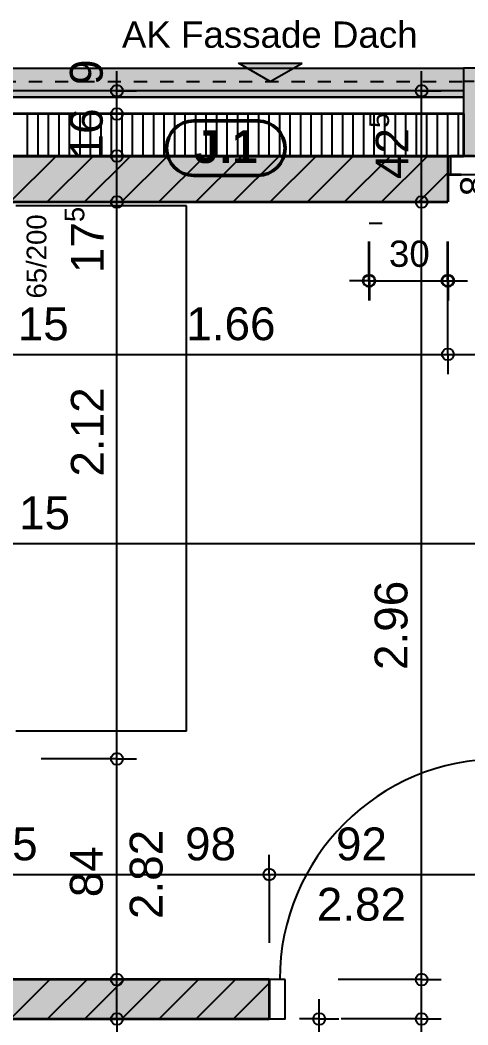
# Model space of a CAD drawing. Header units: centimetres. Extents: x 0.3 to 84.3, y 0.3 to 59.7.
# Drawn here: x 45.35 to 48.76, y 40.55 to 48.2 of the extents above; entities that cross this region are included whole.
import ezdxf

# ---------------------------------------------------------------- set-up
doc = ezdxf.new("R2010")
doc.units = ezdxf.units.CM
for name, pattern in [('AUSGEZOGEN', [0]), ('LINIE_17', [0.05, 0, -0.05]), ('PUNKT', [6.35, 0, -6.35]), ('VERDECKT', [9.525, 6.35, -3.175])]:
    doc.linetypes.add(name, pattern=pattern)
for name, color, linetype, lineweight in [('Allgemein', 7, 'AUSGEZOGEN', 35), ('Daemmung', 7, 'AUSGEZOGEN', 35), ('Fenster', 7, 'AUSGEZOGEN', 35), ('Fuellflaeche tragende Wände MW', 7, 'AUSGEZOGEN', 25), ('Holz Fassadenverkleidung', 7, 'AUSGEZOGEN', 35), ('Konstruktion oben', 7, 'VERDECKT', 25), ('Spengler', 7, 'AUSGEZOGEN', 35), ('Text Werkplan Ausfuehrung', 7, 'AUSGEZOGEN', 50), ('Tuerzarge', 7, 'AUSGEZOGEN', 25), ('Unterkonstruktion', 7, 'AUSGEZOGEN', 35), ('Vermassung Decke', 180, 'VERDECKT', 50), ('Vorhangbrett', 7, 'AUSGEZOGEN', 25), ('Wand Mauerwerk tragend', 7, 'AUSGEZOGEN', 35), ('Werkplan- Ausfuehrungsmasse', 7, 'AUSGEZOGEN', 25)]:
    doc.layers.add(name, color=color, linetype=linetype, lineweight=lineweight)
doc.layers.add('Moebel', color=7, linetype='AUSGEZOGEN', lineweight=25, true_color=0xababab)
doc.styles.add('ARIAL', font='ARIAL.TTF')

msp = doc.modelspace()

# ---------------------------------------------------------------- hatches: boundary and pattern name
at = {"layer": 'Allgemein', "linetype": 'AUSGEZOGEN', "lineweight": 25}
h = msp.add_hatch(color=32, dxfattribs=at)
h.paths.add_polyline_path([(57.01, 47.612), (63.216, 47.612), (63.216, 47.66), (57.01, 47.66)])
h.paths.add_polyline_path([(36.73, 47.612), (41.45, 47.612), (41.45, 47.66), (36.73, 47.66)])
h.paths.add_polyline_path([(44.01, 47.612), (48.73, 47.612), (48.73, 47.66), (44.01, 47.66)])
h.paths.add_polyline_path([(51.29, 47.612), (54.45, 47.612), (54.45, 47.66), (51.29, 47.66)])
h.paths.add_polyline_path([(31.22, 47.612), (34.17, 47.612), (34.17, 47.66), (31.22, 47.66)])
msp.add_hatch(color=32, dxfattribs=at).paths.add_polyline_path([(48.73, 47.484), (48.73, 47.164), (48.81, 47.164), (48.81, 47.484), (48.81, 47.564), (48.81, 47.612), (48.81, 47.66), (48.81, 47.732), (48.73, 47.732), (48.73, 47.66), (48.73, 47.612), (48.73, 47.564)])
at = {"layer": 'Fuellflaeche tragende Wände MW', "linetype": 'AUSGEZOGEN', "lineweight": 25}
h = msp.add_hatch(color=254, dxfattribs=at)
h.paths.add_polyline_path([(34.05, 47.164), (32.01, 47.164), (32.01, 46.814), (34.05, 46.814)])
h.paths.add_polyline_path([(51.41, 46.814), (54.33, 46.814), (54.33, 47.164), (51.41, 47.164)])
h.paths.add_polyline_path([(57.13, 47.164), (57.13, 46.814), (62.37, 46.814), (62.37, 47.164)])
h.paths.add_polyline_path([(44.13, 47.164), (44.13, 46.814), (48.61, 46.814), (48.61, 47.164)])
h.paths.add_polyline_path([(41.33, 46.814), (41.33, 47.164), (36.85, 47.164), (36.85, 46.814)])
msp.add_hatch(color=254, dxfattribs=at).paths.add_polyline_path([(44.69, 40.894), (44.69, 40.594), (47.25, 40.594), (47.25, 40.894)])
at = {"layer": 'Spengler', "linetype": 'AUSGEZOGEN', "lineweight": 25, "true_color": 0xfafafa}
for points in [[(44.01, 47.832), (44.01, 47.66), (48.73, 47.66), (48.73, 47.832)], [(48.73, 47.832), (48.73, 47.732), (48.81, 47.732), (48.81, 47.164), (51.21, 47.164), (51.21, 47.732), (51.29, 47.732), (51.29, 47.832)]]:
    msp.add_hatch(color=7, dxfattribs=at).paths.add_polyline_path(points)
at = {"layer": 'Text Werkplan Ausfuehrung', "linetype": 'AUSGEZOGEN', "lineweight": 25}
msp.add_hatch(color=7, dxfattribs=at).paths.add_polyline_path([(47.258, 47.732), (47.0155, 47.872), (47.5005, 47.872)], flags=16)

# ---------------------------------------------------------------- linework, layer by layer
at = {"layer": 'Allgemein', "color": 7, "linetype": 'AUSGEZOGEN', "lineweight": 25}
for p, q in [((48.73, 47.66), (44.01, 47.66)), ((48.81, 47.732), (48.73, 47.732)), ((48.73, 47.732), (48.73, 47.66)), ((44.01, 47.612), (48.73, 47.612)), ((48.73, 47.612), (48.73, 47.564)), ((48.73, 47.564), (48.73, 47.484)), ((48.73, 47.484), (48.73, 47.164)), ((48.73, 47.164), (48.81, 47.164))]:
    msp.add_line(p, q, dxfattribs=at)
at = {"layer": 'Daemmung', "color": 7, "linetype": 'AUSGEZOGEN', "lineweight": 35}
for p, q in [((48.73, 47.484), (44.01, 47.484)), ((48.73, 47.484), (48.73, 47.164)), ((44.13, 47.164), (48.61, 47.164)), ((48.61, 47.164), (48.73, 47.164))]:
    msp.add_line(p, q, dxfattribs=at)
at = {"layer": 'Daemmung', "color": 7, "linetype": 'AUSGEZOGEN', "lineweight": 25}
for points in [[(45.41, 47.164), (45.41, 47.164), (45.41, 47.164), (45.41, 47.164), (45.41, 47.164), (45.41, 47.2739), (45.41, 47.2739), (45.41, 47.484), (45.41, 47.484)], [(45.49, 47.164), (45.49, 47.164), (45.49, 47.164), (45.49, 47.164), (45.49, 47.164), (45.49, 47.2724), (45.49, 47.2724), (45.49, 47.484), (45.49, 47.484)], [(45.49, 47.164), (45.49, 47.164), (45.49, 47.164), (45.49, 47.164), (45.49, 47.164), (45.49, 47.2724), (45.49, 47.2724), (45.49, 47.484), (45.49, 47.484)], [(45.57, 47.164), (45.57, 47.164), (45.57, 47.164), (45.57, 47.164), (45.57, 47.164), (45.57, 47.2709), (45.57, 47.2709), (45.57, 47.484), (45.57, 47.484)], [(45.65, 47.164), (45.65, 47.164), (45.65, 47.164), (45.65, 47.164), (45.65, 47.164), (45.65, 47.2694), (45.65, 47.2694), (45.65, 47.484), (45.65, 47.484)], [(45.73, 47.164), (45.73, 47.164), (45.73, 47.164), (45.73, 47.164), (45.73, 47.164), (45.73, 47.2679), (45.73, 47.2679), (45.73, 47.484), (45.73, 47.484)], [(45.81, 47.164), (45.81, 47.164), (45.81, 47.164), (45.81, 47.164), (45.81, 47.164), (45.81, 47.2664), (45.81, 47.2664), (45.81, 47.484), (45.81, 47.484)], [(45.81, 47.164), (45.81, 47.164), (45.81, 47.164), (45.81, 47.164), (45.81, 47.164), (45.81, 47.2664), (45.81, 47.2664), (45.81, 47.484), (45.81, 47.484)], [(45.89, 47.164), (45.89, 47.164), (45.89, 47.164), (45.89, 47.164), (45.89, 47.164), (45.89, 47.2649), (45.89, 47.2649), (45.89, 47.484), (45.89, 47.484)], [(45.97, 47.164), (45.97, 47.164), (45.97, 47.164), (45.97, 47.164), (45.97, 47.164), (45.97, 47.2634), (45.97, 47.2634), (45.97, 47.484), (45.97, 47.484)], [(46.05, 47.164), (46.05, 47.164), (46.05, 47.164), (46.05, 47.164), (46.05, 47.164), (46.05, 47.2619), (46.05, 47.2619), (46.05, 47.484), (46.05, 47.484)], [(46.13, 47.164), (46.13, 47.164), (46.13, 47.164), (46.13, 47.164), (46.13, 47.164), (46.13, 47.2604), (46.13, 47.2604), (46.13, 47.484), (46.13, 47.484)], [(46.13, 47.164), (46.13, 47.164), (46.13, 47.164), (46.13, 47.164), (46.13, 47.164), (46.13, 47.2604), (46.13, 47.2604), (46.13, 47.484), (46.13, 47.484)], [(46.21, 47.164), (46.21, 47.164), (46.21, 47.164), (46.21, 47.164), (46.21, 47.164), (46.21, 47.259), (46.21, 47.259), (46.21, 47.484), (46.21, 47.484)], [(46.29, 47.164), (46.29, 47.164), (46.29, 47.164), (46.29, 47.164), (46.29, 47.164), (46.29, 47.2575), (46.29, 47.2575), (46.29, 47.484), (46.29, 47.484)], [(46.37, 47.164), (46.37, 47.164), (46.37, 47.164), (46.37, 47.164), (46.37, 47.164), (46.37, 47.256), (46.37, 47.256), (46.37, 47.484), (46.37, 47.484)], [(46.45, 47.164), (46.45, 47.164), (46.45, 47.164), (46.45, 47.164), (46.45, 47.164), (46.45, 47.2545), (46.45, 47.2545), (46.45, 47.484), (46.45, 47.484)], [(46.45, 47.164), (46.45, 47.164), (46.45, 47.164), (46.45, 47.164), (46.45, 47.164), (46.45, 47.2545), (46.45, 47.2545), (46.45, 47.484), (46.45, 47.484)], [(46.53, 47.164), (46.53, 47.164), (46.53, 47.164), (46.53, 47.164), (46.53, 47.164), (46.53, 47.253), (46.53, 47.253), (46.53, 47.484), (46.53, 47.484)], [(46.61, 47.164), (46.61, 47.164), (46.61, 47.164), (46.61, 47.164), (46.61, 47.164), (46.61, 47.2515), (46.61, 47.2515), (46.61, 47.484), (46.61, 47.484)], [(46.69, 47.164), (46.69, 47.164), (46.69, 47.164), (46.69, 47.164), (46.69, 47.164), (46.69, 47.25), (46.69, 47.25), (46.69, 47.484), (46.69, 47.484)], [(46.77, 47.164), (46.77, 47.164), (46.77, 47.164), (46.77, 47.164), (46.77, 47.164), (46.77, 47.2485), (46.77, 47.2485), (46.77, 47.484), (46.77, 47.484)], [(46.77, 47.164), (46.77, 47.164), (46.77, 47.164), (46.77, 47.164), (46.77, 47.164), (46.77, 47.2485), (46.77, 47.2485), (46.77, 47.484), (46.77, 47.484)], [(46.85, 47.164), (46.85, 47.164), (46.85, 47.164), (46.85, 47.164), (46.85, 47.164), (46.85, 47.247), (46.85, 47.247), (46.85, 47.484), (46.85, 47.484)], [(46.93, 47.164), (46.93, 47.164), (46.93, 47.164), (46.93, 47.164), (46.93, 47.164), (46.93, 47.2455), (46.93, 47.2455), (46.93, 47.484), (46.93, 47.484)], [(47.01, 47.164), (47.01, 47.164), (47.01, 47.164), (47.01, 47.164), (47.01, 47.164), (47.01, 47.244), (47.01, 47.244), (47.01, 47.484), (47.01, 47.484)], [(47.09, 47.164), (47.09, 47.164), (47.09, 47.164), (47.09, 47.164), (47.09, 47.164), (47.09, 47.2425), (47.09, 47.2425), (47.09, 47.484), (47.09, 47.484)], [(47.09, 47.164), (47.09, 47.164), (47.09, 47.164), (47.09, 47.164), (47.09, 47.164), (47.09, 47.2425), (47.09, 47.2425), (47.09, 47.484), (47.09, 47.484)], [(47.17, 47.164), (47.17, 47.164), (47.17, 47.164), (47.17, 47.164), (47.17, 47.164), (47.17, 47.241), (47.17, 47.241), (47.17, 47.484), (47.17, 47.484)], [(47.25, 47.164), (47.25, 47.164), (47.25, 47.164), (47.25, 47.164), (47.25, 47.164), (47.25, 47.2395), (47.25, 47.2395), (47.25, 47.484), (47.25, 47.484)], [(47.33, 47.164), (47.33, 47.164), (47.33, 47.164), (47.33, 47.164), (47.33, 47.164), (47.33, 47.238), (47.33, 47.238), (47.33, 47.484), (47.33, 47.484)], [(47.41, 47.164), (47.41, 47.164), (47.41, 47.164), (47.41, 47.164), (47.41, 47.164), (47.41, 47.2365), (47.41, 47.2365), (47.41, 47.484), (47.41, 47.484)], [(47.41, 47.164), (47.41, 47.164), (47.41, 47.164), (47.41, 47.164), (47.41, 47.164), (47.41, 47.2365), (47.41, 47.2365), (47.41, 47.484), (47.41, 47.484)], [(47.49, 47.164), (47.49, 47.164), (47.49, 47.164), (47.49, 47.164), (47.49, 47.164), (47.49, 47.235), (47.49, 47.235), (47.49, 47.484), (47.49, 47.484)], [(47.57, 47.164), (47.57, 47.164), (47.57, 47.164), (47.57, 47.164), (47.57, 47.164), (47.57, 47.2335), (47.57, 47.2335), (47.57, 47.484), (47.57, 47.484)], [(47.65, 47.164), (47.65, 47.164), (47.65, 47.164), (47.65, 47.164), (47.65, 47.164), (47.65, 47.232), (47.65, 47.232), (47.65, 47.484), (47.65, 47.484)], [(47.73, 47.164), (47.73, 47.164), (47.73, 47.164), (47.73, 47.164), (47.73, 47.164), (47.73, 47.2305), (47.73, 47.2305), (47.73, 47.484), (47.73, 47.484)], [(47.73, 47.164), (47.73, 47.164), (47.73, 47.164), (47.73, 47.164), (47.73, 47.164), (47.73, 47.2305), (47.73, 47.2305), (47.73, 47.484), (47.73, 47.484)], [(47.81, 47.164), (47.81, 47.164), (47.81, 47.164), (47.81, 47.164), (47.81, 47.164), (47.81, 47.229), (47.81, 47.229), (47.81, 47.484), (47.81, 47.484)], [(47.89, 47.164), (47.89, 47.164), (47.89, 47.164), (47.89, 47.164), (47.89, 47.164), (47.89, 47.2276), (47.89, 47.2276), (47.89, 47.484), (47.89, 47.484)], [(47.97, 47.164), (47.97, 47.164), (47.97, 47.164), (47.97, 47.164), (47.97, 47.164), (47.97, 47.2261), (47.97, 47.2261), (47.97, 47.484), (47.97, 47.484)], [(48.05, 47.164), (48.05, 47.164), (48.05, 47.164), (48.05, 47.164), (48.05, 47.164), (48.05, 47.2246), (48.05, 47.2246), (48.05, 47.484), (48.05, 47.484)], [(48.05, 47.164), (48.05, 47.164), (48.05, 47.164), (48.05, 47.164), (48.05, 47.164), (48.05, 47.2246), (48.05, 47.2246), (48.05, 47.484), (48.05, 47.484)], [(48.13, 47.164), (48.13, 47.164), (48.13, 47.164), (48.13, 47.164), (48.13, 47.164), (48.13, 47.2231), (48.13, 47.2231), (48.13, 47.484), (48.13, 47.484)], [(48.21, 47.164), (48.21, 47.164), (48.21, 47.164), (48.21, 47.164), (48.21, 47.164), (48.21, 47.2216), (48.21, 47.2216), (48.21, 47.484), (48.21, 47.484)], [(48.29, 47.164), (48.29, 47.164), (48.29, 47.164), (48.29, 47.164), (48.29, 47.164), (48.29, 47.2201), (48.29, 47.2201), (48.29, 47.484), (48.29, 47.484)], [(48.37, 47.164), (48.37, 47.164), (48.37, 47.164), (48.37, 47.164), (48.37, 47.164), (48.37, 47.2186), (48.37, 47.2186), (48.37, 47.484), (48.37, 47.484)], [(48.37, 47.164), (48.37, 47.164), (48.37, 47.164), (48.37, 47.164), (48.37, 47.164), (48.37, 47.2186), (48.37, 47.2186), (48.37, 47.484), (48.37, 47.484)], [(48.45, 47.164), (48.45, 47.164), (48.45, 47.164), (48.45, 47.164), (48.45, 47.164), (48.45, 47.2171), (48.45, 47.2171), (48.45, 47.484), (48.45, 47.484)], [(48.53, 47.164), (48.53, 47.164), (48.53, 47.164), (48.53, 47.164), (48.53, 47.164), (48.53, 47.2156), (48.53, 47.2156), (48.53, 47.484), (48.53, 47.484)], [(48.61, 47.164), (48.61, 47.164), (48.61, 47.164), (48.61, 47.164), (48.61, 47.164), (48.61, 47.2141), (48.61, 47.2141), (48.61, 47.484), (48.61, 47.484)], [(48.69, 47.164), (48.69, 47.164), (48.69, 47.164), (48.69, 47.164), (48.69, 47.164), (48.69, 47.2126), (48.69, 47.2126), (48.69, 47.484), (48.69, 47.484)], [(48.69, 47.164), (48.69, 47.164), (48.69, 47.164), (48.69, 47.164), (48.69, 47.164), (48.69, 47.2126), (48.69, 47.2126), (48.69, 47.484), (48.69, 47.484)]]:
    msp.add_lwpolyline(points, dxfattribs=at)
at = {"layer": 'Fenster', "color": 7, "linetype": 'AUSGEZOGEN', "lineweight": 25}
for points in [[(51.29, 47.164), (51.29, 47.832), (48.73, 47.832), (48.73, 47.164), (51.29, 47.164)], [(48.85, 47.164), (48.63, 47.164), (48.63, 47.024), (48.85, 47.024), (48.85, 47.164)]]:
    msp.add_lwpolyline(points, dxfattribs=at)
at = {"layer": 'Holz Fassadenverkleidung', "color": 7, "linetype": 'LINIE_17', "lineweight": 25}
msp.add_line((31.22, 47.732), (63.288, 47.732), dxfattribs=at)
at = {"layer": 'Konstruktion oben', "color": 7, "linetype": 'PUNKT', "lineweight": 35}
msp.add_line((31.092, 47.732), (63.288, 47.732), dxfattribs=at)
at = {"layer": 'Moebel', "color": 253, "linetype": 'AUSGEZOGEN', "lineweight": 25, "true_color": 0xababab}
for p, q in [((46.62, 46.784), (45.32, 46.784)), ((46.62, 42.784), (46.62, 46.784)), ((46.62, 42.784), (45.32, 42.784))]:
    msp.add_line(p, q, dxfattribs=at)
at = {"layer": 'Spengler', "color": 7, "linetype": 'AUSGEZOGEN', "lineweight": 25}
msp.add_line((44.01, 47.832), (48.73, 47.832), dxfattribs=at)
at = {"layer": 'Text Werkplan Ausfuehrung', "color": 7, "linetype": 'AUSGEZOGEN', "lineweight": 25}
for p, q in [((47.258, 47.732), (47.0155, 47.872)), ((47.0155, 47.872), (47.5005, 47.872)), ((47.258, 47.732), (47.5005, 47.872))]:
    msp.add_line(p, q, dxfattribs=at)
at = {"layer": 'Text Werkplan Ausfuehrung', "color": 92, "linetype": 'AUSGEZOGEN', "lineweight": 50, "true_color": 0x00b300}
for p, q in [((47.1618, 47.432), (46.6762, 47.432)), ((47.1618, 47.0153), (46.6762, 47.0153))]:
    msp.add_line(p, q, dxfattribs=at)
for centre, start, end in [((46.6762, 47.2237), 90, 270), ((47.1618, 47.2237), 270, 90)]:
    msp.add_arc(centre, 0.2083, start, end, dxfattribs=at)
at = {"layer": 'Tuerzarge', "color": 7, "linetype": 'AUSGEZOGEN', "lineweight": 25}
msp.add_lwpolyline([(47.37, 40.894), (47.25, 40.894), (47.25, 40.594), (47.37, 40.594), (47.37, 40.894)], dxfattribs=at)
msp.add_arc((49.01, 40.894), 1.68, 90, 180, dxfattribs=at)
at = {"layer": 'Unterkonstruktion', "color": 7, "linetype": 'AUSGEZOGEN', "lineweight": 25}
for p, q in [((48.73, 47.612), (44.01, 47.612)), ((48.73, 47.612), (48.73, 47.564)), ((48.73, 47.564), (48.73, 47.484)), ((44.01, 47.484), (48.73, 47.484))]:
    msp.add_line(p, q, dxfattribs=at)
at = {"layer": 'Vermassung Decke', "color": 92, "linetype": 'AUSGEZOGEN', "lineweight": 25, "true_color": 0x00c600}
for p, q in [((47.63, 40.594), (47.63, 40.744)), ((47.63, 40.594), (47.48, 40.594)), ((47.63, 40.594), (47.78, 40.594)), ((47.63, 40.594), (47.63, 40.594)), ((47.63, 37.664), (47.63, 40.594))]:
    msp.add_line(p, q, dxfattribs=at)
msp.add_circle((47.63, 40.594), 0.045, dxfattribs=at)
at = {"layer": 'Vorhangbrett', "color": 191, "linetype": 'PUNKT', "lineweight": 25, "true_color": 0xbe96ea}
msp.add_line((48.01, 46.654), (52.01, 46.654), dxfattribs=at)
at = {"layer": 'Vorhangbrett', "color": 191, "linetype": 'AUSGEZOGEN', "lineweight": 35, "true_color": 0xbe96ea}
for p, q in [((48.01, 46.214), (48.01, 46.514)), ((48.61, 46.214), (48.61, 46.514)), ((48.01, 46.214), (48.01, 46.364)), ((48.61, 46.214), (48.61, 46.364)), ((48.01, 46.214), (48.01, 46.064)), ((48.61, 46.214), (48.61, 46.064))]:
    msp.add_line(p, q, dxfattribs=at)
at = {"layer": 'Vorhangbrett', "color": 191, "linetype": 'AUSGEZOGEN', "lineweight": 25, "true_color": 0xbe96ea}
for p, q in [((48.01, 46.214), (47.86, 46.214)), ((48.01, 46.214), (48.61, 46.214)), ((48.61, 46.214), (48.76, 46.214))]:
    msp.add_line(p, q, dxfattribs=at)
at = {"layer": 'Vorhangbrett', "color": 191, "linetype": 'AUSGEZOGEN', "lineweight": 35, "true_color": 0xbe96ea}
for centre in [(48.01, 46.214), (48.61, 46.214)]:
    msp.add_circle(centre, 0.045, dxfattribs=at)
at = {"layer": 'Wand Mauerwerk tragend', "color": 7, "linetype": 'AUSGEZOGEN', "lineweight": 35}
for p, q in [((48.61, 47.164), (44.13, 47.164)), ((48.61, 47.164), (48.61, 47.024)), ((48.61, 47.024), (48.61, 46.814)), ((45.29, 46.814), (48.61, 46.814)), ((47.25, 40.894), (45.29, 40.894)), ((47.25, 40.894), (47.25, 40.594)), ((44.98, 40.594), (47.25, 40.594))]:
    msp.add_line(p, q, dxfattribs=at)
at = {"layer": 'Wand Mauerwerk tragend', "color": 180, "linetype": 'PUNKT', "lineweight": 35}
for p, q in [((48.73, 47.164), (48.61, 47.164)), ((48.61, 47.164), (48.61, 47.024)), ((48.81, 47.164), (48.73, 47.164)), ((48.61, 47.024), (51.41, 47.024))]:
    msp.add_line(p, q, dxfattribs=at)
at = {"layer": 'Wand Mauerwerk tragend', "color": 7, "linetype": 'AUSGEZOGEN', "lineweight": 25}
msp.add_line((46.9768, 40.594), (47.25, 40.8672), dxfattribs=at)
for points in [[(45.2773, 46.814), (45.2773, 46.814), (45.2773, 46.814), (45.2773, 46.814), (45.6273, 47.164)], [(45.5601, 46.814), (45.5601, 46.814), (45.5601, 46.814), (45.5601, 46.814), (45.9101, 47.164)], [(45.8429, 46.814), (45.8429, 46.814), (45.8429, 46.814), (45.8429, 46.814), (46.1929, 47.164)], [(46.1258, 46.814), (46.1258, 46.814), (46.1258, 46.814), (46.1258, 46.814), (46.4758, 47.164)], [(46.4086, 46.814), (46.4086, 46.814), (46.4086, 46.814), (46.4086, 46.814), (46.7586, 47.164)], [(46.6915, 46.814), (46.6915, 46.814), (46.6915, 46.814), (46.6915, 46.814), (47.0415, 47.164)], [(46.9743, 46.814), (46.9743, 46.814), (46.9743, 46.814), (46.9743, 46.814), (47.3243, 47.164)], [(47.2571, 46.814), (47.2571, 46.814), (47.2571, 46.814), (47.2571, 46.814), (47.6071, 47.164)], [(47.54, 46.814), (47.54, 46.814), (47.54, 46.814), (47.54, 46.814), (47.89, 47.164)], [(47.8228, 46.814), (47.8228, 46.814), (47.8228, 46.814), (47.8228, 46.814), (48.1728, 47.164)], [(48.1057, 46.814), (48.1057, 46.814), (48.1057, 46.814), (48.1057, 46.814), (48.4557, 47.164)], [(48.3885, 46.814), (48.3885, 46.814), (48.3885, 46.814), (48.3885, 46.814), (48.61, 47.0355)], [(45.2798, 40.594), (45.5798, 40.894), (45.5798, 40.894)], [(45.5626, 40.594), (45.8626, 40.894), (45.8626, 40.894)], [(45.8455, 40.594), (46.1455, 40.894), (46.1455, 40.894)], [(46.1283, 40.594), (46.4283, 40.894), (46.4283, 40.894)], [(46.4112, 40.594), (46.7112, 40.894), (46.7112, 40.894)], [(46.694, 40.594), (46.994, 40.894), (46.994, 40.894)]]:
    msp.add_lwpolyline(points, dxfattribs=at)
at = {"layer": 'Werkplan- Ausfuehrungsmasse', "color": 7, "linetype": 'AUSGEZOGEN', "lineweight": 25}
for p, q in [((46.09, 47.66), (46.09, 47.81)), ((48.41, 47.66), (48.41, 47.81)), ((46.09, 47.66), (45.94, 47.66)), ((46.09, 47.66), (46.24, 47.66)), ((46.09, 47.66), (46.09, 47.66)), ((46.09, 47.484), (46.09, 47.66)), ((48.41, 47.66), (48.26, 47.66)), ((48.41, 47.66), (48.56, 47.66)), ((48.41, 47.66), (48.41, 47.66)), ((48.41, 46.814), (48.41, 47.66)), ((46.09, 47.484), (45.94, 47.484)), ((46.09, 47.484), (46.24, 47.484)), ((46.09, 47.484), (46.09, 47.484)), ((46.09, 47.164), (46.09, 47.484)), ((46.09, 47.164), (45.94, 47.164)), ((46.09, 47.164), (46.24, 47.164)), ((46.09, 47.164), (46.09, 47.164)), ((46.09, 46.814), (46.09, 47.164)), ((46.09, 46.814), (45.94, 46.814)), ((46.09, 46.814), (46.24, 46.814)), ((46.09, 46.814), (46.09, 46.814)), ((46.09, 42.574), (46.09, 46.814)), ((48.41, 46.814), (48.26, 46.814)), ((48.41, 46.814), (48.56, 46.814)), ((48.41, 46.814), (48.41, 46.814)), ((48.41, 40.894), (48.41, 46.814)), ((48.61, 45.654), (48.61, 45.804)), ((45.29, 45.654), (48.61, 45.654)), ((48.61, 45.654), (48.61, 45.504)), ((48.61, 45.654), (51.41, 45.654)), ((45.29, 44.214), (54.03, 44.214)), ((46.09, 42.574), (45.94, 42.574)), ((46.09, 42.574), (46.24, 42.574)), ((46.09, 40.894), (46.09, 42.574)), ((47.25, 41.694), (47.25, 41.844)), ((45.29, 41.694), (47.25, 41.694)), ((47.25, 41.694), (47.25, 41.544)), ((47.25, 41.694), (49.09, 41.694)), ((46.09, 40.894), (45.94, 40.894)), ((46.09, 40.894), (46.24, 40.894)), ((46.09, 40.894), (46.09, 40.894)), ((46.09, 40.594), (46.09, 40.894)), ((48.41, 40.894), (48.26, 40.894)), ((48.41, 40.894), (48.56, 40.894)), ((48.41, 40.594), (48.41, 40.894)), ((46.09, 40.594), (45.94, 40.594)), ((46.09, 40.594), (46.24, 40.594)), ((46.09, 40.594), (46.09, 40.594)), ((46.09, 40.594), (46.09, 40.444)), ((48.41, 40.594), (48.26, 40.594)), ((48.41, 40.594), (48.56, 40.594)), ((48.41, 37.634), (48.41, 40.594))]:
    msp.add_line(p, q, dxfattribs=at)
for points in [[(48.61, 45.654), (48.61, 45.7132), (48.61, 45.7132), (48.61, 45.7165), (48.61, 45.7165), (48.61, 45.7165), (48.61, 45.7165), (48.61, 45.7165), (48.61, 45.7165), (48.61, 45.7165), (48.61, 45.7165), (48.61, 45.7165), (48.61, 45.7165), (48.61, 45.7165), (48.61, 45.7165), (48.61, 45.7165), (48.61, 45.7165), (48.61, 45.7165), (48.61, 45.7165), (48.61, 45.7251), (48.61, 45.7251), (48.61, 46.414)], [(46.09, 42.574), (46.0275, 42.574), (46.0275, 42.574), (46.0275, 42.574), (46.0275, 42.574), (46.0275, 42.574), (46.0275, 42.574), (46.0215, 42.574), (46.0215, 42.574), (45.5146, 42.574)], [(47.25, 41.694), (47.25, 41.3064), (47.25, 41.3064), (47.25, 41.174)], [(48.41, 40.894), (48.3475, 40.894), (48.3475, 40.894), (48.335, 40.894), (48.335, 40.894), (47.775, 40.894)], [(48.41, 40.594), (48.3475, 40.594), (48.3475, 40.594), (48.3351, 40.594), (48.3351, 40.594), (47.7985, 40.594)]]:
    msp.add_lwpolyline(points, dxfattribs=at)
for centre in [(46.09, 47.66), (48.41, 47.66), (46.09, 47.484), (46.09, 47.164), (46.09, 46.814), (48.41, 46.814), (48.61, 45.654), (46.09, 42.574), (47.25, 41.694), (46.09, 40.894), (48.41, 40.894), (46.09, 40.594), (48.41, 40.594)]:
    msp.add_circle(centre, 0.045, dxfattribs=at)

# ---------------------------------------------------------------- texts
at = {"layer": 'Moebel', "color": 253, "linetype": 'AUSGEZOGEN', "lineweight": 25, "true_color": 0xababab, "insert": (45.555, 46.079), "char_height": 0.15, "width": 0.075, "attachment_point": 7, "rotation": 90, "style": 'ARIAL'}
msp.add_mtext('65/200', dxfattribs=at)
at = {"layer": 'Text Werkplan Ausfuehrung', "color": 7, "linetype": 'AUSGEZOGEN', "lineweight": 35, "insert": (46.128, 47.9853), "char_height": 0.2, "width": 0.1, "attachment_point": 7, "style": 'ARIAL'}
msp.add_mtext('AK\\~Fassade\\~Dach', dxfattribs=at)
at = {"layer": 'Text Werkplan Ausfuehrung', "color": 92, "linetype": 'AUSGEZOGEN', "lineweight": 50, "true_color": 0x00b300, "insert": (46.6762, 47.107), "char_height": 0.25, "width": 0.125, "attachment_point": 7, "style": 'ARIAL'}
msp.add_mtext('\\fArial|i0|b1|c0|p0;J.1', dxfattribs=at)
at = {"layer": 'Vorhangbrett', "color": 191, "linetype": 'AUSGEZOGEN', "lineweight": 35, "true_color": 0xbe96ea, "insert": (48.9066, 46.859), "char_height": 0.2, "width": 0.1, "attachment_point": 7, "rotation": 90, "style": 'ARIAL'}
msp.add_mtext('8', dxfattribs=at)
at = {"layer": 'Vorhangbrett', "color": 191, "linetype": 'AUSGEZOGEN', "lineweight": 35, "true_color": 0xbe96ea, "insert": (48.1613, 46.3175), "char_height": 0.2, "width": 0.1, "attachment_point": 7, "style": 'ARIAL'}
msp.add_mtext('30', dxfattribs=at)
at = {"layer": 'Werkplan- Ausfuehrungsmasse', "color": 7, "linetype": 'AUSGEZOGEN', "lineweight": 50, "attachment_point": 7, "rotation": 90, "style": 'ARIAL'}
for s, insert, char_height, width in [('9', (45.9857, 47.705), 0.25, 0.125), ('16', (45.9857, 47.1378), 0.25, 0.125), ('5', (48.1642, 47.3772), 0.15, 0.075), ('42', (48.31, 46.9887), 0.25, 0.125), ('5', (45.8442, 46.6608), 0.15, 0.075), ('17', (45.99, 46.2724), 0.25, 0.125), ('2.12', (45.99, 44.7233), 0.25, 0.125), ('2.96', (48.3057, 43.2505), 0.25, 0.125), ('2.82', (46.441, 41.3543), 0.25, 0.125), ('84', (45.9857, 41.521), 0.25, 0.125)]:
    msp.add_mtext(s, dxfattribs=dict(at, insert=insert, char_height=char_height, width=width))
at = {"layer": 'Werkplan- Ausfuehrungsmasse', "color": 7, "linetype": 'AUSGEZOGEN', "lineweight": 50, "char_height": 0.25, "width": 0.125, "attachment_point": 7, "style": 'ARIAL'}
for s, insert in [('15', (45.335, 45.7583)), ('1.66', (46.6181, 45.7583)), ('15', (45.3451, 44.3183)), ('15', (45.0981, 41.7983)), ('98', (46.6089, 41.7983)), ('92', (47.7578, 41.7983)), ('2.82', (47.6121, 41.3387))]:
    msp.add_mtext(s, dxfattribs=dict(at, insert=insert))

doc.saveas('drawing.dxf')
